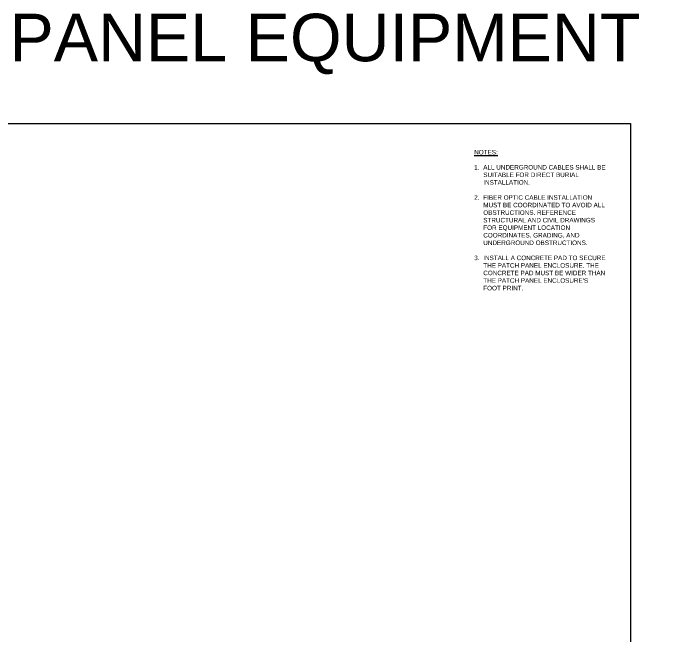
# Model space of a CAD drawing. Header units: feet. Extents: x -208 to 2089, y -974 to 342.
# Drawn here: x 1152.7 to 1296.5, y 168.2 to 306 of the extents above; entities that cross this region are included whole.
import ezdxf
from ezdxf import colors
from ezdxf.entities.mleader import LeaderData, LeaderLine
from ezdxf.math import Vec2, Vec3

# ---------------------------------------------------------------- set-up
doc = ezdxf.new("R2010")
doc.units = ezdxf.units.FT
doc.header["$MEASUREMENT"] = 0
doc.layers.get('Defpoints').update_dxf_attribs({"color": 5})
doc.layers.add('G-ANNO-TEXT', color=1, linetype='Continuous')
doc.styles.add('NEI-A', font='arial.ttf', dxfattribs={"height": 0.1})

msp = doc.modelspace()

# ---------------------------------------------------------------- texts
at = {"layer": 'Defpoints', "color": 1, "insert": (1146.65849, 292.45707), "char_height": 10.5007804, "attachment_point": 8, "style": 'NEI-A'}
msp.add_mtext('FIBER OPTIC PATCH PANEL EQUIPMENT', dxfattribs=at)
at = {"layer": 'G-ANNO-TEXT', "insert": (1254.60258, 275.76198), "char_height": 1, "attachment_point": 1, "style": 'NEI-A'}
msp.add_mtext_dynamic_manual_height_columns("{\\LNOTES:}\\P\\P\\pxi-2,l2,t2;1.^IALL UNDERGROUND CABLES SHALL BE SUITABLE FOR DIRECT BURIAL INSTALLATION.\\P\\pi0,l0,tz;\\P\\pi-2,l2,t2;2.^IFIBER OPTIC CABLE INSTALLATION MUST BE COORDINATED TO AVOID ALL OBSTRUCTIONS. REFERENCE STRUCTURAL AND CIVIL DRAWINGS FOR EQUIPMENT LOCATION COORDINATES, GRADING, AND UNDERGROUND OBSTRUCTIONS.{\\A1; \\P\\pi0,l0,tz;}\\P\\pi-2,l2,t2;3.^IINSTALL A CONCRETE PAD TO SECURE THE PATCH PANEL ENCLOSURE. THE CONCRETE PAD MUST BE WIDER THAN THE PATCH PANEL ENCLOSURE'S FOOT PRINT.", width=29.0062851, gutter_width=0.9375, heights=[0], dxfattribs=at)

# ---------------------------------------------------------------- leaders
at = {"layer": 'G-ANNO-TEXT'}
ml = msp.add_multileader_mtext('Standard', dxfattribs=at)
ml.set_content('FIBER OPTIC CABLES', color=256, style='NEI-A')
ml.set_leader_properties()
ml.build(insert=Vec2(0, 0))
ml.multileader.update_dxf_attribs({"dogleg_length": 0.0625, "arrow_head_size": 1.25, "scale": 10})
ctx = ml.context
ctx.base_point, ctx.scale, ctx.char_height, ctx.arrow_head_size, ctx.landing_gap_size, ctx.plane_origin = Vec3(1070.43425, 221.64823), 10, 1, 1.25, 0.625, Vec3(1055.46494, 206.20723)
ctx.text_align_type = 1
notes = []
notes.append((ctx, [(1, (1, 1, 0), (1069.80925, 221.64823), (1, 0), 0.625, [(3, [(1087.71804, 226.64255), (1088.57507, 225.27674)], 0, []), (1, [(1068.43689, 226.40519), (1067.39602, 225.13423)], 0, [])])]))
ctx.mtext.insert, ctx.mtext.width, ctx.mtext.alignment, ctx.mtext.flow_direction = Vec3(1078.30141, 222.15676), 23.89675, 2, 5
ctx.mtext.has_bg_fill, ctx.mtext.bg_color, ctx.mtext.bg_scale_factor, ctx.mtext.bg_transparency, ctx.mtext.use_window_bg_color = 1, -1073741824, 1.5, 0, 1
for ctx, leaders in notes:
    for number, flags, end, landing, length, lines in leaders:
        leader = LeaderData()
        leader.index, (leader.has_last_leader_line, leader.has_dogleg_vector, leader.attachment_direction) = number, flags
        leader.last_leader_point, leader.dogleg_vector, leader.dogleg_length = Vec3(end), Vec3(landing), length
        for number, points, colour, breaks in lines:
            line = LeaderLine()
            line.index, line.vertices, line.color, line.breaks = number, Vec3.list(points), colors.encode_raw_color(colour), breaks
            leader.lines.append(line)
        ctx.leaders.append(leader)

# ---------------------------------------------------------------- next in the draw order: linework, layer by layer
at = {"layer": 'Defpoints'}
msp.add_lwpolyline([(1004.15849, 281.61556), (1289.15849, 281.61556), (1289.15849, 49.11556), (1004.15849, 49.11556)], close=True, dxfattribs=at)

# ---------------------------------------------------------------- next in the draw order: leaders
at = {"layer": 'G-ANNO-TEXT'}
ml = msp.add_multileader_mtext('Standard', dxfattribs=at)
ml.set_content('TRAFFIC RATED (TIER 15 OR 22, AS REQUIRED) UNDERGROUND ENCLOSURE. MINIMUM DIMENSIONS (WIDTHXLENGTHXDEPTH) 30" X 48" X 36"', color=256, style='NEI-A')
ml.set_leader_properties()
ml.build(insert=Vec2(0, 0))
ml.multileader.update_dxf_attribs({"dogleg_length": 0.0625, "arrow_head_size": 2.5, "scale": 20})
ctx = ml.context
ctx.base_point, ctx.scale, ctx.char_height, ctx.arrow_head_size, ctx.landing_gap_size, ctx.plane_origin = Vec3(822.03917, 239.78075), 20, 2, 2.5, 1.25, Vec3(854.3332, 229.89488)
notes = []
notes.append((ctx, [(0, (1, 1, 0), (820.78917, 239.78075), (1, 0), 1.25, [(0, [(804.7017, 215.67996)], 0, [])])]))
ctx.mtext.insert, ctx.mtext.width, ctx.mtext.flow_direction = Vec3(823.28917, 240.79848), 53.0860496, 5
for ctx, leaders in notes:
    for number, flags, end, landing, length, lines in leaders:
        leader = LeaderData()
        leader.index, (leader.has_last_leader_line, leader.has_dogleg_vector, leader.attachment_direction) = number, flags
        leader.last_leader_point, leader.dogleg_vector, leader.dogleg_length = Vec3(end), Vec3(landing), length
        for number, points, colour, breaks in lines:
            line = LeaderLine()
            line.index, line.vertices, line.color, line.breaks = number, Vec3.list(points), colors.encode_raw_color(colour), breaks
            leader.lines.append(line)
        ctx.leaders.append(leader)

doc.saveas('drawing.dxf')
